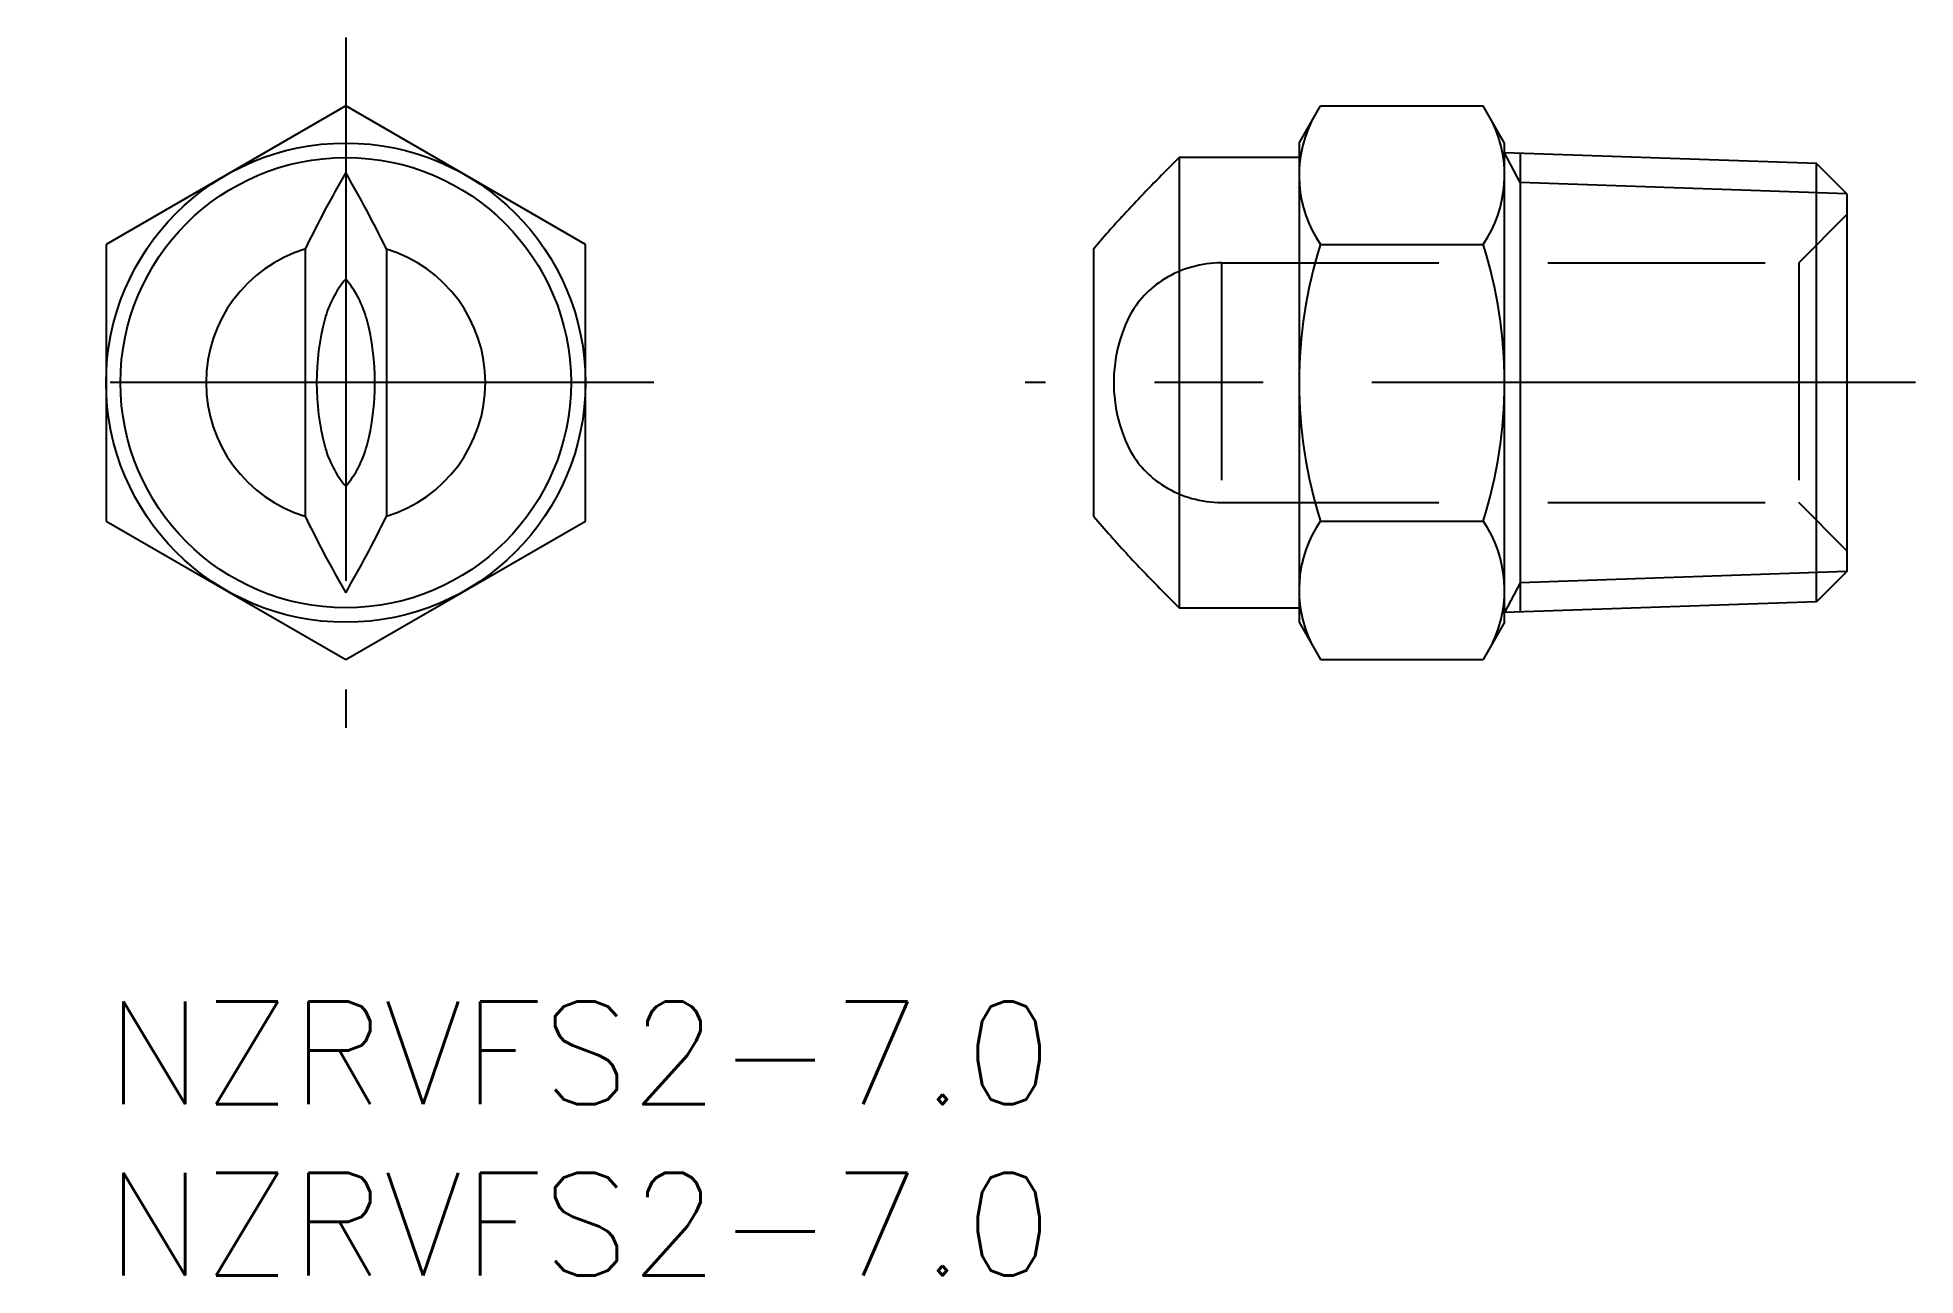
# Model space of a CAD drawing. Extents: x -2 to 52.8, y -8 to 28.2.
import ezdxf

# ---------------------------------------------------------------- set-up
doc = ezdxf.new("R2010")
doc.units = 0
doc.header["$LTSCALE"] = 0.5
doc.linetypes.add('CENTER', pattern=[50.8, 31.75, -6.35, 6.35, -6.35])
doc.linetypes.add('DASHED', pattern=[19.05, 12.7, -6.35])
for name, color, linetype in [('MSM_CENTER', 1, 'CENTER'), ('MSM_CONTINUOUS', 7, 'CONTINUOUS'), ('MSM_DASHED', 4, 'DASHED'), ('MSM_NARROW', 5, 'CONTINUOUS'), ('MSM_PART_NUMBER', 7, 'CONTINUOUS')]:
    doc.layers.add(name, color=color, linetype=linetype)
doc.styles.get("Standard").update_dxf_attribs({"font": 'txt.shx', "height": 3, "bigfont": 'bigfont.shx'})

# ---------------------------------------------------------------- blocks, each defined once
blk = doc.blocks.new('*U2')
at = {"layer": 'MSM_PART_NUMBER'}
blk.add_text('NZRVFS2-7.0', height=3, dxfattribs=at).set_placement((0, -3))
blk = doc.blocks.new('*U3')
at = {"layer": 'MSM_PART_NUMBER'}
blk.add_text('NZRVFS2-7.0', height=3, dxfattribs=at).set_placement((0, -8))

msp = doc.modelspace()

# ---------------------------------------------------------------- linework, layer by layer
at = {"layer": 'MSM_CENTER'}
for p, q in [((7, 28.166), (7, 8)), ((16, 18.083), (-2, 18.083)), ((52.839, 18.083), (26.839, 18.083))]:
    msp.add_line(p, q, dxfattribs=at)
at = {"layer": 'MSM_CONTINUOUS'}
for p, q in [((7, 26.166), (0, 22.124)), ((14, 22.124), (7, 26.166)), ((34.839, 25.083), (35.464, 26.166)), ((35.464, 26.166), (40.214, 26.166)), ((40.839, 25.083), (40.214, 26.166)), ((34.839, 25.083), (34.839, 11.083)), ((40.839, 11.083), (40.839, 25.083)), ((49.952, 24.483), (40.839, 24.801)), ((41.292, 24.785), (41.292, 11.381)), ((31.339, 24.661), (30.9, 24.222)), ((34.839, 24.661), (31.339, 24.661)), ((31.339, 24.661), (31.339, 11.504)), ((49.952, 11.683), (49.952, 24.483)), ((50.839, 23.596), (49.952, 24.483)), ((50.839, 23.596), (50.839, 12.57)), ((0, 22.124), (0, 14.041)), ((5.81, 21.984), (5.81, 14.182)), ((8.19, 21.984), (8.19, 14.182)), ((14, 14.041), (14, 22.124)), ((28.839, 21.984), (28.839, 14.182)), ((35.464, 22.124), (40.214, 22.124)), ((0, 14.041), (7, 10)), ((7, 10), (14, 14.041)), ((35.464, 14.041), (40.214, 14.041)), ((50.839, 12.57), (49.952, 11.683)), ((30.9, 11.943), (31.339, 11.504)), ((49.952, 11.683), (40.839, 11.365)), ((31.339, 11.504), (34.839, 11.504)), ((34.839, 11.083), (35.464, 10)), ((40.839, 11.083), (40.214, 10)), ((35.464, 10), (40.214, 10))]:
    msp.add_line(p, q, dxfattribs=at)
for radius in [7, 6.578]:
    msp.add_circle((7, 18.083), radius, dxfattribs=at)
for centre, radius, start, end in [((38.417, 24.145), 3.578, 154.3842, 214.3842), ((37.261, 24.145), 3.578, 325.6158, 25.6158), ((95.916, -25.816), 102.029, 150.63077, 151.33272), ((-81.916, -25.816), 102.029, 28.66728, 29.36923), ((61.894, -6.539), 43.668, 135.216, 137.4587), ((39.176, 5.705), 37.125, 152.0093, 153.9932), ((-25.176, 5.705), 37.125, 26.0068, 27.9907), ((44.381, 9.207), 20.12, 136.7774, 140.5777), ((7, 18.083), 4.079, 106.963, 253.037), ((7, 18.083), 4.079, 286.963, 73.037), ((48.214, 18.083), 13.375, 162.412, 197.588), ((27.464, 18.083), 13.375, 342.412, 17.588), ((9.314, 19.149), 3.032, 139.7305, 164.9354), ((4.686, 19.149), 3.032, 15.0646, 40.2695), ((13.517, 18.083), 7.369, 165.4223, 194.5777), ((0.483, 18.083), 7.369, 345.4223, 14.5777), ((9.314, 17.016), 3.032, 195.0646, 220.2695), ((4.686, 17.016), 3.032, 319.7305, 344.9354), ((39.176, 30.46), 37.125, 206.0068, 207.9907), ((-25.176, 30.46), 37.125, 332.0093, 333.9932), ((64.7, 44.81), 47.16, 220.4997, 222.3556), ((38.417, 12.021), 3.578, 145.6158, 205.6158), ((37.261, 12.021), 3.578, 334.3842, 34.3842), ((95.916, 61.982), 102.029, 208.66728, 209.36923), ((-81.916, 61.982), 102.029, 330.63077, 331.33272), ((66.579, 47.275), 50.213, 222.9902, 224.72)]:
    msp.add_arc(centre, radius, start, end, dxfattribs=at)
at = {"layer": 'MSM_DASHED'}
for p, q in [((50.839, 22.993), (49.429, 21.583)), ((32.575, 21.583), (49.429, 21.583)), ((32.575, 21.583), (32.575, 14.583)), ((49.429, 21.583), (49.429, 14.583)), ((32.575, 14.583), (49.429, 14.583)), ((50.839, 13.173), (49.429, 14.583))]:
    msp.add_line(p, q, dxfattribs=at)
for centre, radius, start, end in [((32.575, 18.383), 3.2, 90, 121.5931), ((32.459, 18.626), 2.932, 122.1269, 151.6794), ((33.79, 18.083), 4.364, 153.6873, 206.3127), ((32.459, 17.539), 2.932, 208.3206, 237.8731), ((32.575, 17.783), 3.2, 238.4327, 270)]:
    msp.add_arc(centre, radius, start, end, dxfattribs=at)
at = {"layer": 'MSM_NARROW'}
for p, q in [((41.292, 23.929), (40.839, 24.801)), ((50.839, 23.596), (41.292, 23.929)), ((41.292, 12.237), (40.839, 11.365)), ((50.839, 12.57), (41.292, 12.237))]:
    msp.add_line(p, q, dxfattribs=at)

# ---------------------------------------------------------------- block references
at = {"layer": 'MSM_CONTINUOUS'}
for name in ['*U2', '*U3']:
    msp.add_blockref(name, (0, 0), dxfattribs=at)

doc.saveas('drawing.dxf')
